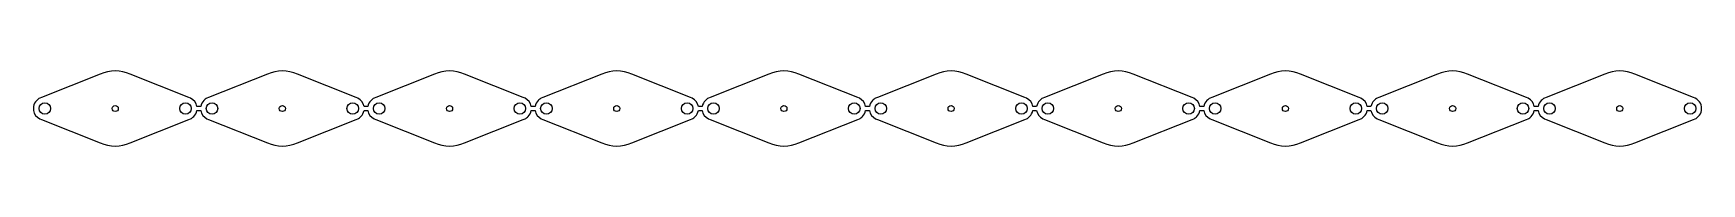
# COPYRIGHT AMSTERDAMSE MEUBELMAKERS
# Model space of a CAD drawing. Header units: millimetres. Extents: x -620 to -184, y 532 to 551.
import ezdxf

# ---------------------------------------------------------------- set-up
doc = ezdxf.new("R2010")
doc.units = ezdxf.units.MM

msp = doc.modelspace()

# ---------------------------------------------------------------- linework, layer by layer
for points in [[(-360.58, 538.61), (-360.13, 538.78, 0.081848), (-359.34, 539.35, 0.155728), (-358.5, 540.97), (-357.5, 540.97, 0.240643), (-355.88, 538.78), (-355.43, 538.61), (-340.08, 532.49, 0.208323), (-332.25, 532.49), (-316.89, 538.61), (-316.45, 538.78, 0.081848), (-315.66, 539.35, 0.155728), (-314.82, 540.97), (-313.82, 540.97, 0.240643), (-312.19, 538.78), (-311.75, 538.61), (-296.39, 532.49, 0.208323), (-288.56, 532.49), (-273.21, 538.61), (-272.76, 538.78, 0.081848), (-271.97, 539.35, 0.155728), (-271.13, 540.97), (-270.13, 540.97, 0.240643), (-268.5, 538.78), (-268.06, 538.61), (-252.7, 532.49, 0.208323), (-244.88, 532.49), (-229.52, 538.61), (-229.08, 538.78, 0.081848), (-228.28, 539.35, 0.155728), (-227.45, 540.97), (-226.45, 540.97, 0.240643), (-224.82, 538.78), (-224.38, 538.61), (-209.02, 532.49, 0.208323), (-201.19, 532.49), (-185.84, 538.61), (-185.39, 538.78, 0.081848), (-184.6, 539.35, 0.156783), (-183.76, 540.98, 0.330112), (-185.39, 544.16), (-185.84, 544.34), (-201.19, 550.46, 0.208323), (-209.02, 550.46), (-224.38, 544.34), (-224.82, 544.16, 0.081848), (-225.61, 543.59, 0.155728), (-226.45, 541.97), (-227.45, 541.97, 0.240643), (-229.08, 544.16), (-229.52, 544.34), (-244.88, 550.46, 0.208323), (-252.7, 550.46), (-268.06, 544.34), (-268.5, 544.16, 0.081848), (-269.3, 543.59, 0.155728), (-270.13, 541.97), (-271.13, 541.97, 0.240643), (-272.76, 544.16), (-273.21, 544.34), (-288.56, 550.46, 0.208323), (-296.39, 550.46), (-311.75, 544.34), (-312.19, 544.16, 0.081848), (-312.98, 543.59, 0.155728), (-313.82, 541.97), (-314.82, 541.97, 0.240643), (-316.45, 544.16), (-316.89, 544.34), (-332.25, 550.46, 0.208323), (-340.08, 550.46), (-355.43, 544.34), (-355.88, 544.16, 0.081848), (-356.67, 543.59, 0.155728), (-357.5, 541.97), (-358.5, 541.97, 0.240643), (-360.13, 544.16), (-360.58, 544.34), (-375.93, 550.46, 0.208323), (-383.76, 550.46), (-399.12, 544.34), (-399.56, 544.16, 0.081848), (-400.35, 543.59, 0.155728), (-401.19, 541.97), (-402.19, 541.97, 0.240643), (-403.82, 544.16), (-404.26, 544.34), (-419.62, 550.46, 0.208323), (-427.45, 550.46), (-442.8, 544.34), (-443.25, 544.16, 0.081848), (-444.04, 543.59, 0.155728), (-444.88, 541.97), (-445.88, 541.97, 0.240643), (-447.51, 544.16), (-447.95, 544.34), (-463.31, 550.46, 0.208323), (-471.13, 550.46), (-486.49, 544.34), (-486.93, 544.16, 0.081848), (-487.73, 543.59, 0.155728), (-488.56, 541.97), (-489.56, 541.97, 0.240643), (-491.19, 544.16), (-491.63, 544.34), (-506.99, 550.46, 0.208323), (-514.82, 550.46), (-530.17, 544.34), (-530.62, 544.16, 0.081848), (-531.41, 543.59, 0.155728), (-532.25, 541.97), (-533.25, 541.97, 0.240643), (-534.88, 544.16), (-535.32, 544.34), (-550.68, 550.46, 0.208323), (-558.5, 550.46), (-573.86, 544.34), (-574.3, 544.16, 0.081848), (-575.1, 543.59, 0.155728), (-575.93, 541.97), (-576.93, 541.97, 0.240643), (-578.56, 544.16), (-579.01, 544.34), (-594.36, 550.46, 0.208323), (-602.19, 550.46), (-617.55, 544.34), (-617.99, 544.16, 0.081848), (-618.78, 543.59, 0.155728), (-619.62, 541.97, 0.08392), (-619.62, 540.97, 0.240643), (-617.99, 538.78), (-617.55, 538.61), (-602.19, 532.49, 0.208323), (-594.36, 532.49), (-579.01, 538.61), (-578.56, 538.78, 0.081848), (-577.77, 539.35, 0.155728), (-576.93, 540.97), (-575.93, 540.97, 0.240643), (-574.3, 538.78), (-573.86, 538.61), (-558.5, 532.49, 0.208323), (-550.68, 532.49), (-535.32, 538.61), (-534.88, 538.78, 0.081848), (-534.08, 539.35, 0.155728), (-533.25, 540.97), (-532.25, 540.97, 0.240643), (-530.62, 538.78), (-530.17, 538.61), (-514.82, 532.49, 0.208323), (-506.99, 532.49), (-491.63, 538.61), (-491.19, 538.78, 0.081848), (-490.4, 539.35, 0.155728), (-489.56, 540.97), (-488.56, 540.97, 0.240643), (-486.93, 538.78), (-486.49, 538.61), (-471.13, 532.49, 0.208323), (-463.31, 532.49), (-447.95, 538.61), (-447.51, 538.78, 0.081848), (-446.71, 539.35, 0.155728), (-445.88, 540.97), (-444.88, 540.97, 0.240643), (-443.25, 538.78), (-442.8, 538.61), (-427.45, 532.49, 0.208323), (-419.62, 532.49), (-404.26, 538.61), (-403.82, 538.78, 0.081848), (-403.03, 539.35, 0.155728), (-402.19, 540.97), (-401.19, 540.97, 0.240643), (-399.56, 538.78), (-399.12, 538.61), (-383.76, 532.49, 0.208323), (-375.93, 532.49)], [(-615.16, 541.47, -1), (-618.16, 541.47, -1)], [(-597.48, 541.47, -1), (-599.08, 541.47, -1)], [(-578.39, 541.47, -1), (-581.39, 541.47, -1)], [(-571.48, 541.47, -1), (-574.48, 541.47, -1)], [(-553.79, 541.47, -1), (-555.39, 541.47, -1)], [(-534.71, 541.47, -1), (-537.71, 541.47, -1)], [(-527.79, 541.47, -1), (-530.79, 541.47, -1)], [(-510.1, 541.47, -1), (-511.7, 541.47, -1)], [(-491.02, 541.47, -1), (-494.02, 541.47, -1)], [(-484.1, 541.47, -1), (-487.1, 541.47, -1)], [(-466.42, 541.47, -1), (-468.02, 541.47, -1)], [(-447.33, 541.47, -1), (-450.33, 541.47, -1)], [(-440.42, 541.47, -1), (-443.42, 541.47, -1)], [(-422.73, 541.47, -1), (-424.33, 541.47, -1)], [(-406.65, 541.47, -1), (-403.65, 541.47, -1)], [(-399.73, 541.47, -1), (-396.73, 541.47, -1)], [(-380.65, 541.47, -1), (-379.05, 541.47, -1)], [(-362.96, 541.47, -1), (-359.96, 541.47, -1)], [(-356.05, 541.47, -1), (-353.05, 541.47, -1)], [(-336.96, 541.47, -1), (-335.36, 541.47, -1)], [(-319.28, 541.47, -1), (-316.28, 541.47, -1)], [(-312.36, 541.47, -1), (-309.36, 541.47, -1)], [(-293.28, 541.47, -1), (-291.68, 541.47, -1)], [(-275.59, 541.47, -1), (-272.59, 541.47, -1)], [(-268.68, 541.47, -1), (-265.68, 541.47, -1)], [(-249.59, 541.47, -1), (-247.99, 541.47, -1)], [(-231.91, 541.47, -1), (-228.91, 541.47, -1)], [(-224.99, 541.47, -1), (-221.99, 541.47, -1)], [(-205.91, 541.47, -1), (-204.31, 541.47, -1)], [(-188.22, 541.47, -1), (-185.22, 541.47, -1)]]:
    msp.add_lwpolyline(points, format="xyb", close=True)

doc.saveas('drawing.dxf')
